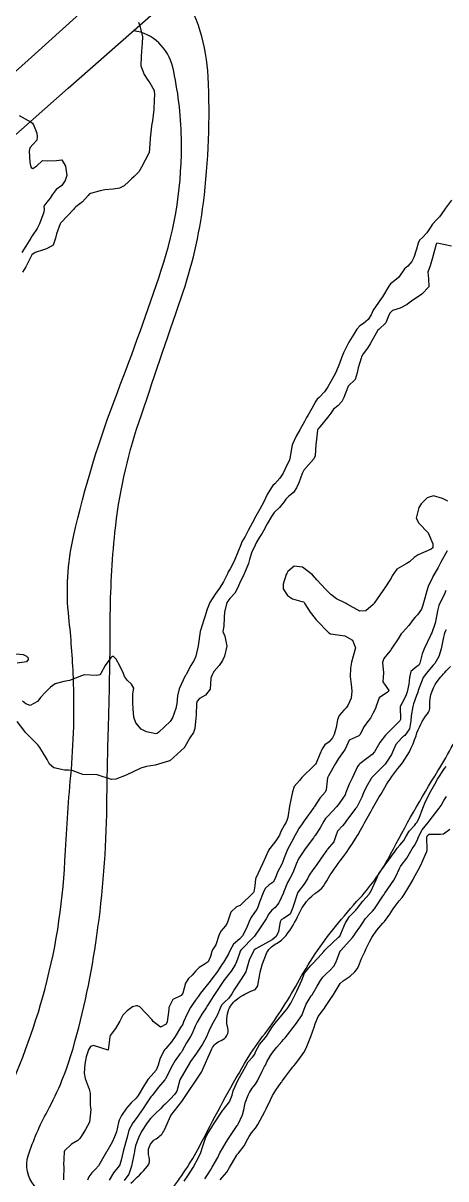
# Model space of a CAD drawing. Header units: metres. Extents: x 318500 to 325275, y 7408834 to 7428799.
# Drawn here: x 321901.2 to 321959.7, y 7417296.9 to 7417456.5 of the extents above; entities that cross this region are included whole.
import ezdxf

# ---------------------------------------------------------------- set-up
doc = ezdxf.new("R2010")
doc.units = ezdxf.units.M
doc.header["$MEASUREMENT"] = 0
for name, color, linetype in [('Curvas de Nivel 1m', 11, 'Continuous'), ('Curvas de Nivel 5m', 15, 'Continuous'), ('Hidrografia', 140, 'Continuous'), ('Vias Primárias', 230, 'Continuous'), ('Vias Secundárias', 230, 'Continuous')]:
    doc.layers.add(name, color=color, linetype=linetype)

msp = doc.modelspace()

# ---------------------------------------------------------------- linework, layer by layer
at = {"layer": 'Curvas de Nivel 1m', "flags": 128}
for points, elevation in [([(321917.13, 7417456.65), (321917.32, 7417456.14), (321917.71, 7417454.64), (321917.67, 7417453.75), (321917.55, 7417452.64), (321917.49, 7417451.92), (321917.48, 7417450.64), (321917.93, 7417449.43), (321918.45, 7417448.63), (321918.71, 7417448.28), (321919.3, 7417447.23), (321919.34, 7417446.62), (321919.31, 7417445.99), (321919.28, 7417444.62), (321919.07, 7417443.05), (321919, 7417442.62), (321918.96, 7417442.3), (321918.75, 7417440.63), (321918.74, 7417440.5), (321918.6, 7417438.63), (321918.58, 7417438.55), (321917.58, 7417436.64), (321917.19, 7417436), (321916.54, 7417435.36), (321916.16, 7417435.03), (321915.79, 7417434.66), (321915.15, 7417434.04), (321914.52, 7417433.75), (321913.62, 7417433.59), (321912.51, 7417433.48), (321911.86, 7417433.37), (321910.5, 7417432.99), (321910.34, 7417432.9), (321910.2, 7417432.73), (321909.41, 7417431.82), (321908.48, 7417431.13), (321908.29, 7417430.95), (321908.14, 7417430.76), (321906.45, 7417428.99), (321906.35, 7417428.89), (321906.29, 7417428.79), (321905.78, 7417427.44), (321905.66, 7417426.8), (321905.35, 7417425.85), (321904.4, 7417425.33), (321903.99, 7417425.22), (321902.83, 7417424.83), (321902.39, 7417424.52), (321901.55, 7417422.85), (321901.09, 7417422.12)], 727), ([(321900.64, 7417443.79), (321902.32, 7417442.84), (321902.48, 7417442.7), (321902.63, 7417442.49), (321903.1, 7417441.31), (321903.15, 7417440.83), (321903.08, 7417440.36), (321902.59, 7417439.8), (321902.13, 7417439.3), (321902.02, 7417438.85), (321902.13, 7417437.27), (321902.19, 7417436.85), (321902.29, 7417436.58), (321902.55, 7417436.46), (321903.1, 7417436.83), (321903.85, 7417437.53), (321904.56, 7417437.51), (321905.82, 7417437.53), (321906.56, 7417437.65), (321907.05, 7417436.78), (321907.25, 7417435.49), (321906.99, 7417434.78), (321906.82, 7417434.49), (321906.52, 7417434.11), (321905.75, 7417433.56), (321905.21, 7417432.8), (321904.93, 7417432.37), (321904.48, 7417431.79), (321904.05, 7417431.25), (321904.11, 7417430.82), (321904.06, 7417430.41), (321903.45, 7417428.82), (321903.11, 7417428.16), (321902.42, 7417427.16), (321902.32, 7417426.94), (321902.27, 7417426.84), (321901.55, 7417425.71), (321901.02, 7417424.86)], 728), ([(321960.42, 7417432.07), (321959.6, 7417430.97), (321959.01, 7417430.08), (321958.8, 7417429.77), (321958.47, 7417429.47), (321957.79, 7417428.77), (321957.38, 7417428.11), (321957.02, 7417427.54), (321956.43, 7417426.92), (321956.03, 7417426.53), (321955.82, 7417426.13), (321955.59, 7417425.31), (321955.21, 7417424.14), (321954.95, 7417423.58), (321954.38, 7417422.94), (321953.96, 7417422.57), (321953.66, 7417422.16), (321953.12, 7417421.4), (321952.35, 7417420.77), (321952.01, 7417420.51), (321951.75, 7417420.18), (321950.88, 7417418.74), (321950.52, 7417418.2), (321950.44, 7417418.08), (321950.32, 7417417.93), (321949.62, 7417416.89), (321949.31, 7417416.21), (321948.93, 7417415.57), (321948.27, 7417415.04), (321947.78, 7417414.72), (321947.36, 7417414.24), (321946.94, 7417413.56), (321946.24, 7417412.44), (321946.13, 7417412.25), (321945.48, 7417411), (321945.21, 7417410.27), (321944.95, 7417409.52), (321944.45, 7417408.28), (321944.17, 7417407.74), (321943.32, 7417406.29), (321942.86, 7417405.59), (321942.14, 7417404.82), (321941.86, 7417404.58), (321941.68, 7417404.31), (321941.13, 7417403.3), (321940.57, 7417402.33), (321940.4, 7417402.03), (321940.09, 7417401.48), (321939.47, 7417400.34), (321938.96, 7417399.45), (321938.44, 7417398.35), (321938.36, 7417398.04), (321938.08, 7417396.36), (321938.02, 7417396.18), (321937.43, 7417394.94), (321937.17, 7417394.37), (321936.71, 7417393.65), (321935.98, 7417392.88), (321935.72, 7417392.64), (321935.52, 7417392.39), (321934.95, 7417391.4), (321934.49, 7417390.4), (321933.93, 7417389.38), (321933.38, 7417388.42), (321932.87, 7417387.46), (321932.32, 7417386.43), (321932.18, 7417386.15), (321931.88, 7417385.62), (321931.45, 7417384.86), (321931.28, 7417384.45), (321930.87, 7417383.43), (321930.46, 7417382.45), (321930.28, 7417382.01), (321929.82, 7417381.15), (321929.57, 7417380.71), (321929.45, 7417380.47), (321928.91, 7417379.36), (321928.37, 7417378.48), (321927.77, 7417377.66), (321927.03, 7417376.5), (321926.66, 7417375.59), (321926.3, 7417374.51), (321926.16, 7417374.08), (321925.7, 7417372.62), (321925.68, 7417372.54), (321925.67, 7417372.52), (321925.66, 7417372.48), (321925.38, 7417370.52), (321925.09, 7417369.09), (321924.84, 7417368.53), (321924.38, 7417367.79), (321923.73, 7417366.54), (321923.69, 7417366.47), (321923.62, 7417366.36), (321922.79, 7417364.55), (321922.55, 7417363.59), (321922.43, 7417362.56), (321922.29, 7417361.83), (321921.86, 7417360.57), (321921.53, 7417360.06), (321919.97, 7417358.59), (321919.72, 7417358.39), (321919.52, 7417358.35), (321918.27, 7417358.61), (321917.52, 7417358.99), (321916.79, 7417359.89), (321916.52, 7417360.64), (321916.4, 7417361.79), (321916.34, 7417362.64), (321916.34, 7417363.88), (321916.51, 7417364.64), (321916.18, 7417365.21), (321915.61, 7417365.7), (321915.23, 7417366.27), (321915.06, 7417366.66), (321914.58, 7417367.73), (321914.06, 7417368.67), (321913.66, 7417369.07), (321913.38, 7417368.96), (321913.16, 7417368.68), (321912.52, 7417367.81), (321911.93, 7417366.7), (321911.81, 7417366.5), (321911.62, 7417366.43), (321911.32, 7417366.41), (321909.62, 7417366.48), (321909.26, 7417366.38), (321907.61, 7417365.71), (321906.82, 7417365.56), (321905.6, 7417365.27), (321904.98, 7417364.79), (321904.3, 7417364.09), (321903.58, 7417363.36), (321903.34, 7417363.05), (321903.16, 7417362.82), (321902.15, 7417362.24), (321901.56, 7417362.48), (321901.11, 7417362.84)], 726), ([(321959.95, 7417390.49), (321959.18, 7417390.85), (321957.96, 7417391.21), (321957.09, 7417390.96), (321956.26, 7417390.12), (321955.93, 7417389.62), (321955.55, 7417388.13), (321955.91, 7417387.46), (321957.22, 7417386.1), (321957.87, 7417384.59), (321957.88, 7417384.09), (321957.86, 7417384.04), (321957.61, 7417383.85), (321955.85, 7417383.08), (321955.27, 7417382.7), (321954.65, 7417382.13), (321954.15, 7417381.82), (321953.83, 7417381.67), (321952.9, 7417381.08), (321952.24, 7417380.16), (321952.1, 7417379.87), (321951.8, 7417379.46), (321951.29, 7417378.67), (321950.99, 7417378.18), (321949.76, 7417376.39), (321949.68, 7417376.29), (321949.61, 7417376.2), (321948.61, 7417375.35), (321947.75, 7417375.31), (321946.03, 7417376.25), (321945.87, 7417376.35), (321945.76, 7417376.39), (321944.52, 7417377.02), (321943.77, 7417377.6), (321943.04, 7417378.29), (321941.8, 7417379.63), (321941.19, 7417380.31), (321939.83, 7417381.36), (321938.68, 7417381.49), (321937.82, 7417380.77), (321937.66, 7417380.52), (321937.59, 7417380.36), (321937.14, 7417379.02), (321937.14, 7417378.37), (321937.77, 7417377.48), (321938.44, 7417377.02), (321939.76, 7417376.65), (321940.01, 7417376.57), (321940.14, 7417376.32), (321940.89, 7417375.17), (321941.56, 7417374.3), (321941.73, 7417374.1), (321943.48, 7417372.28), (321943.7, 7417372.17), (321945.38, 7417371.94), (321945.7, 7417371.88), (321946.76, 7417371.3), (321947.14, 7417370.23), (321946.84, 7417369.06), (321946.62, 7417368.24), (321946.48, 7417367.4), (321946.44, 7417366.24), (321946.58, 7417365.2), (321946.66, 7417364.23), (321946.55, 7417363.27), (321946.12, 7417362.24), (321945.87, 7417361.94), (321945.56, 7417361.63), (321944.92, 7417360.89), (321944.69, 7417360.26), (321944.48, 7417359.22), (321944.19, 7417358.27), (321943.99, 7417357.79), (321943.5, 7417357.23), (321942.94, 7417356.84), (321942.57, 7417356.29), (321942.22, 7417355.55), (321941.71, 7417354.3), (321941.62, 7417354.14), (321941.46, 7417353.96), (321939.75, 7417352.33), (321939.61, 7417352.15), (321939.43, 7417351.92), (321938.69, 7417351.07), (321938.45, 7417350.34), (321938.27, 7417349.48), (321938.05, 7417348.35), (321937.78, 7417346.77), (321937.64, 7417346.36), (321937.56, 7417346.16), (321937.35, 7417345.76), (321936.85, 7417344.85), (321936.63, 7417344.37), (321936.13, 7417343.56), (321935.3, 7417342.52), (321935.24, 7417342.44), (321935.2, 7417342.38), (321935.12, 7417342.21), (321934.29, 7417340.39), (321933.98, 7417339.69), (321933.38, 7417338.41), (321933.35, 7417338.3), (321933.23, 7417337.34), (321933.11, 7417336.53), (321933.03, 7417336.41), (321931.2, 7417334.65), (321931.07, 7417334.57), (321930.71, 7417334.44), (321929.91, 7417333.73), (321929.52, 7417332.46), (321929.41, 7417332.21), (321929.16, 7417331.84), (321928.54, 7417331.08), (321928.25, 7417330.47), (321927.84, 7417329.19), (321927.39, 7417328.49), (321927.31, 7417328.3), (321927.11, 7417327.59), (321926.76, 7417326.83), (321926.24, 7417326.5), (321925.53, 7417326.06), (321925.08, 7417325.63), (321924.58, 7417325.02), (321924.08, 7417324.53), (321923.66, 7417323.92), (321923.26, 7417322.54), (321923.2, 7417322.37), (321923.04, 7417322.21), (321921.91, 7417321.67), (321921.36, 7417320.56), (321921.32, 7417320.25), (321921.12, 7417318.57), (321920.98, 7417318.26), (321920.21, 7417317.82), (321919.18, 7417318.6), (321918.98, 7417318.9), (321917.31, 7417320.62), (321917.01, 7417320.77), (321916.85, 7417320.78), (321916.31, 7417320.63), (321915.58, 7417320.06), (321914.99, 7417319.48), (321914.69, 7417318.94), (321914.56, 7417318.65), (321913.97, 7417317.66), (321913.23, 7417316.67), (321913.16, 7417316.47), (321912.93, 7417314.67), (321910.94, 7417315.28), (321910.5, 7417315.14), (321910.22, 7417314.71), (321909.91, 7417313.72), (321909.72, 7417312.72), (321909.64, 7417311.47), (321909.76, 7417310.72), (321910.3, 7417309.26), (321910.45, 7417308.71), (321910.47, 7417307.07), (321910.52, 7417306.7), (321910.57, 7417306.46), (321910.36, 7417304.71), (321909.82, 7417303.67), (321909.22, 7417302.72), (321909.04, 7417302.45), (321908.76, 7417302.16), (321907.86, 7417301.64), (321906.92, 7417300.75), (321906.88, 7417300.61), (321906.79, 7417298.75), (321906.8, 7417298.67), (321906.76, 7417296.75)], 724), ([(321959.86, 7417383.65), (321958.98, 7417382.07), (321958.6, 7417381.31), (321957.87, 7417380.09), (321957.85, 7417380.05), (321957.81, 7417379.96), (321957.21, 7417378.68), (321957.03, 7417378.1), (321956.76, 7417377.09), (321956.47, 7417376.11), (321956.27, 7417375.59), (321955.74, 7417374.81), (321955.41, 7417374.45), (321955.14, 7417374.13), (321954.53, 7417373.31), (321953.7, 7417372.37), (321953.59, 7417372.26), (321953.49, 7417372.14), (321953.04, 7417371.49), (321952.19, 7417370.16), (321951.99, 7417369.85), (321951.67, 7417369.5), (321951.07, 7417368.77), (321950.91, 7417368.18), (321951.03, 7417366.78), (321950.99, 7417366.18), (321950.94, 7417365.51), (321951.6, 7417364.6), (321951.76, 7417364.33), (321951.68, 7417364.17), (321951.64, 7417364.13), (321951.6, 7417364.09), (321950.43, 7417363.34), (321950.03, 7417362.19), (321949.91, 7417361.85), (321949.55, 7417361.16), (321949.22, 7417360.53), (321948.98, 7417360.21), (321948.37, 7417359.37), (321947.74, 7417358.22), (321947.64, 7417358.09), (321947.52, 7417358.04), (321946.28, 7417357.47), (321945.71, 7417356.25), (321945.64, 7417356.09), (321945.48, 7417355.9), (321944.81, 7417354.92), (321944.41, 7417354.27), (321943.44, 7417352.53), (321943.35, 7417352.38), (321943.3, 7417352.28), (321943.11, 7417350.59), (321942.95, 7417350.28), (321942.22, 7417349.47), (321941.47, 7417348.3), (321941.43, 7417348.25), (321941.38, 7417348.18), (321940.06, 7417346.32), (321939.78, 7417345.9), (321939.34, 7417345.29), (321938.98, 7417344.69), (321938.81, 7417344.34), (321938.3, 7417343.36), (321937.75, 7417342.35), (321937.29, 7417341.22), (321937.08, 7417340.57), (321936.98, 7417340.36), (321936.38, 7417339.25), (321936.07, 7417338.37), (321935.78, 7417337.84), (321935.24, 7417337.47), (321934.65, 7417336.97), (321934.37, 7417336.39), (321933.9, 7417335.09), (321933.65, 7417334.4), (321933.51, 7417334.09), (321933.19, 7417333.68), (321932.66, 7417332.93), (321932.43, 7417332.42), (321932.07, 7417331.51), (321931.51, 7417330.43), (321931.14, 7417330.04), (321930.27, 7417329.3), (321929.81, 7417328.45), (321929.61, 7417327.96), (321929.1, 7417327.1), (321928.84, 7417326.72), (321928.69, 7417326.47), (321928.05, 7417325.51), (321927.3, 7417324.49), (321927.06, 7417324.18), (321925.72, 7417322.51), (321925.43, 7417322.12), (321925.03, 7417321.54), (321924.6, 7417320.94), (321924.34, 7417320.53), (321923.87, 7417319.66), (321923.39, 7417318.54), (321923.26, 7417318.26), (321922.97, 7417317.78), (321922.22, 7417316.55), (321921.72, 7417315.78), (321920.93, 7417314.87), (321920.78, 7417314.72), (321920.65, 7417314.57), (321920.08, 7417313.41), (321919.88, 7417312.58), (321919.59, 7417311.89), (321918.89, 7417311.12), (321918.43, 7417310.6), (321917.82, 7417309.65), (321917.23, 7417308.61), (321917.09, 7417308.37), (321916.84, 7417308.03), (321916.11, 7417307.35), (321915.5, 7417306.64), (321914.81, 7417305.62), (321914.48, 7417304.97), (321914.39, 7417304.65), (321914.08, 7417303.36), (321913.83, 7417302.66), (321913.48, 7417301.94), (321912.77, 7417300.67), (321912.76, 7417300.65), (321912.74, 7417300.61), (321911.59, 7417298.69), (321911.21, 7417298.2), (321910.71, 7417297.71), (321910.26, 7417297.15), (321910.09, 7417296.71)], 723), ([(321959.68, 7417378.17), (321959.63, 7417378.06), (321959.5, 7417377.78), (321958.68, 7417376.08), (321958.49, 7417375.34), (321958.29, 7417374.08), (321958.17, 7417373.64), (321957.7, 7417372.32), (321957.64, 7417372.16), (321957.6, 7417372.09), (321957.53, 7417371.93), (321956.67, 7417370.11), (321956.37, 7417369.41), (321956.07, 7417368.11), (321955.93, 7417367.83), (321955.64, 7417367.63), (321954.8, 7417366.97), (321954.62, 7417366.13), (321954.54, 7417365.2), (321954.32, 7417364.13), (321954.14, 7417363.59), (321953.58, 7417362.54), (321953.41, 7417362.3), (321953.35, 7417362.14), (321953.37, 7417360.32), (321953.3, 7417360.14), (321951.52, 7417358.39), (321951.31, 7417358.17), (321950.53, 7417357.16), (321949.99, 7417356.19), (321949.81, 7417355.87), (321949.48, 7417355.49), (321948.74, 7417354.94), (321947.75, 7417354.22), (321947.61, 7417354.07), (321947.46, 7417353.82), (321946.69, 7417352.23), (321946.27, 7417351.39), (321945.84, 7417350.24), (321945.71, 7417349.94), (321945.4, 7417349.44), (321944.91, 7417348.73), (321944.54, 7417348.26), (321943.37, 7417347.01), (321943.01, 7417346.64), (321942.77, 7417346.29), (321942.27, 7417345.37), (321941.56, 7417344.3), (321941.46, 7417344.17), (321941.33, 7417344), (321940.61, 7417343.01), (321940.11, 7417342.32), (321939.29, 7417341.07), (321938.95, 7417340.34), (321938.47, 7417339.14), (321938.06, 7417338.35), (321937.77, 7417337.82), (321937.22, 7417336.41), (321937.2, 7417336.38), (321937.19, 7417336.36), (321936.55, 7417335.02), (321936.03, 7417334.37), (321935.58, 7417333.99), (321935.19, 7417333.49), (321934.79, 7417332.77), (321934.54, 7417332.39), (321933.99, 7417331.56), (321933.21, 7417330.41), (321933.14, 7417330.33), (321931.31, 7417328.44), (321931.23, 7417328.33), (321931.11, 7417328), (321930.69, 7417326.85), (321930.51, 7417326.45), (321929.96, 7417325.56), (321929.08, 7417324.46), (321929.06, 7417324.43), (321927.77, 7417322.48), (321927.48, 7417322.04), (321927.02, 7417321.32), (321926.7, 7417320.81), (321926.49, 7417320.5), (321925.89, 7417319.61), (321925.24, 7417318.52), (321924.97, 7417317.95), (321924.55, 7417316.94), (321924.32, 7417316.53), (321923.8, 7417315.68), (321923.17, 7417314.54), (321923.08, 7417314.38), (321922.92, 7417314.17), (321922.23, 7417313.23), (321921.84, 7417312.56), (321920.88, 7417310.69), (321920.84, 7417310.61), (321920.8, 7417310.57), (321919.93, 7417309.52), (321919.19, 7417308.59), (321919.03, 7417308.4), (321918.84, 7417308.18), (321918.2, 7417307.23), (321917.79, 7417306.61), (321916.81, 7417305.21), (321916.38, 7417304.63), (321915.83, 7417303.59), (321915.56, 7417302.64), (321915.41, 7417301.99), (321915.03, 7417300.65), (321914.73, 7417299.43), (321914.57, 7417298.81), (321914.47, 7417298.65), (321913.68, 7417297.69), (321913.1, 7417296.67)], 722), ([(321959.71, 7417372.72), (321959.48, 7417372.28), (321959.41, 7417372.06), (321959.33, 7417371.7), (321959.03, 7417370.07), (321958.71, 7417369.03), (321958.13, 7417368.08), (321957.91, 7417367.82), (321957.64, 7417367.51), (321956.99, 7417366.74), (321956.53, 7417366.11), (321955.84, 7417364.35), (321955.79, 7417364.12), (321955.75, 7417363.97), (321955.59, 7417363.64), (321955.19, 7417362.5), (321955.08, 7417362.12), (321954.85, 7417360.83), (321954.82, 7417360.13), (321954.62, 7417359.04), (321953.97, 7417358.14), (321953.73, 7417357.93), (321953.51, 7417357.73), (321952.76, 7417356.89), (321952.4, 7417356.16), (321952.15, 7417355.49), (321951.46, 7417354.44), (321951.35, 7417354.28), (321951.26, 7417354.17), (321949.44, 7417352.32), (321949.38, 7417352.26), (321949.34, 7417352.2), (321948.63, 7417351), (321948.27, 7417350.21), (321948.03, 7417349.59), (321947.38, 7417348.32), (321947.35, 7417348.25), (321947.33, 7417348.22), (321947.17, 7417348.02), (321945.84, 7417346.24), (321945.64, 7417345.96), (321945.35, 7417345.66), (321944.68, 7417344.92), (321944.43, 7417344.26), (321944.17, 7417343.41), (321943.3, 7417342.42), (321943.23, 7417342.35), (321943.18, 7417342.28), (321942.4, 7417341.18), (321941.79, 7417340.29), (321941.58, 7417339.99), (321941.27, 7417339.58), (321940.76, 7417338.81), (321940.5, 7417338.31), (321940.03, 7417337.53), (321939.22, 7417336.5), (321939.15, 7417336.4), (321939.13, 7417336.33), (321939.08, 7417336.19), (321938.5, 7417334.34), (321938.11, 7417333.43), (321937.18, 7417332.82), (321936.88, 7417332.66), (321936.73, 7417332.36), (321936.49, 7417331.03), (321936.18, 7417330.37), (321935.64, 7417329.87), (321935.13, 7417329.63), (321933.36, 7417328.65), (321933.12, 7417328.46), (321933.08, 7417328.41), (321932.45, 7417327.07), (321932.26, 7417326.42), (321932.01, 7417325.49), (321931.35, 7417324.44), (321931.06, 7417324.06), (321930.42, 7417323.07), (321930.07, 7417322.45), (321929.65, 7417321.84), (321929.02, 7417321.28), (321928.62, 7417320.86), (321928.43, 7417320.47), (321928.04, 7417319.43), (321927.48, 7417318.48), (321926.97, 7417317.5), (321926.55, 7417316.5), (321925.98, 7417315.47), (321925.36, 7417314.51), (321925.19, 7417314.25), (321924.92, 7417313.89), (321924.36, 7417313.07), (321924.03, 7417312.52), (321922.88, 7417310.54), (321922.43, 7417308.97), (321922.18, 7417308.55), (321921.53, 7417307.87), (321920.83, 7417307.21), (321920.51, 7417306.89), (321920.22, 7417306.58), (321919.5, 7417305.9), (321918.81, 7417305.2), (321918.33, 7417304.6), (321917.58, 7417303.41), (321917.18, 7417302.61), (321917.06, 7417302.32), (321916.75, 7417301.43), (321916.6, 7417300.76), (321916.57, 7417300.62), (321916.53, 7417300.41), (321916.19, 7417298.63), (321915.82, 7417297.52), (321915.15, 7417296.64)], 721), ([(321899.66, 7417369.43), (321901.19, 7417369.31), (321901.65, 7417369.1), (321901.86, 7417368.84), (321901.87, 7417368.61), (321901.64, 7417368.29), (321900.36, 7417368.13)], 727), ([(321923.48, 7417296.53), (321923.95, 7417297.27), (321924.72, 7417298.46), (321924.74, 7417298.49), (321924.75, 7417298.51), (321925.44, 7417299.8), (321925.75, 7417300.5), (321926, 7417301.24), (321926.41, 7417302.49), (321926.52, 7417302.74), (321926.78, 7417303.21), (321927.27, 7417304.01), (321927.58, 7417304.48), (321928.82, 7417306.34), (321928.92, 7417306.46), (321929.75, 7417307.53), (321930.08, 7417308.44), (321930.25, 7417309.05), (321930.88, 7417310.44), (321931.97, 7417312.42), (321932.31, 7417313.02), (321932.92, 7417313.68), (321933.23, 7417314.1), (321933.35, 7417314.4), (321933.89, 7417315.45), (321934.69, 7417316.38), (321934.96, 7417316.74), (321935.58, 7417317.77), (321936.03, 7417318.37), (321936.46, 7417318.89), (321937, 7417319.51), (321937.38, 7417319.97), (321937.69, 7417320.35), (321938.22, 7417321.15), (321938.8, 7417322.33), (321939.04, 7417322.78), (321939.73, 7417324.32), (321940.11, 7417325.28), (321940.92, 7417326.3), (321941.02, 7417326.37), (321941.09, 7417326.44), (321942.01, 7417327.39), (321942.8, 7417328.28), (321942.94, 7417328.46), (321943.12, 7417328.65), (321944.83, 7417330.25), (321944.98, 7417330.41), (321945.15, 7417330.72), (321945.59, 7417331.81), (321945.78, 7417332.24), (321946.31, 7417333.1), (321947.2, 7417334), (321947.3, 7417334.12), (321947.38, 7417334.22), (321948.18, 7417335.24), (321949.03, 7417336.2), (321949.12, 7417336.3), (321949.22, 7417336.46), (321950.03, 7417338.19), (321950.38, 7417339.07), (321951.21, 7417340.17), (321951.28, 7417340.25), (321952.65, 7417342.15), (321952.91, 7417342.54), (321953.31, 7417342.96), (321953.84, 7417343.62), (321954.12, 7417344.13), (321954.58, 7417344.89), (321955.35, 7417345.74), (321955.52, 7417345.95), (321955.63, 7417346.12), (321955.97, 7417346.71), (321956.47, 7417348.1), (321956.74, 7417348.75), (321957.41, 7417350.09), (321958.12, 7417351.39), (321958.49, 7417352.07), (321959.45, 7417353.54), (321959.68, 7417353.83)], 721), ([(321926.34, 7417296.85), (321926.7, 7417297.42), (321927.12, 7417298.08), (321927.35, 7417298.48), (321928.1, 7417299.84), (321928.4, 7417300.47), (321928.51, 7417300.69), (321928.75, 7417301.08), (321929.29, 7417301.93), (321929.61, 7417302.45), (321930.07, 7417303.15), (321930.8, 7417304.22), (321930.88, 7417304.35), (321930.92, 7417304.43), (321931.53, 7417305.7), (321931.7, 7417306.42), (321931.91, 7417307.35), (321932.3, 7417308.42), (321932.48, 7417308.79), (321932.86, 7417309.4), (321933.32, 7417309.96), (321933.6, 7417310.4), (321934.25, 7417311.74), (321934.59, 7417312.38), (321934.7, 7417312.59), (321934.91, 7417313.03), (321935.39, 7417313.91), (321935.72, 7417314.37), (321936.27, 7417315.04), (321936.95, 7417315.83), (321937.21, 7417316.1), (321937.45, 7417316.35), (321938.84, 7417318.2), (321938.95, 7417318.33), (321938.96, 7417318.35), (321938.98, 7417318.37), (321939.79, 7417319.53), (321940.08, 7417320.31), (321940.33, 7417321), (321941.04, 7417322.15), (321941.1, 7417322.23), (321941.15, 7417322.3), (321941.87, 7417323.47), (321942.34, 7417324.29), (321942.64, 7417324.71), (321943.07, 7417325.14), (321943.66, 7417325.7), (321944.15, 7417326.26), (321944.49, 7417326.87), (321945, 7417328.25), (321945.12, 7417328.43), (321946.74, 7417330.23), (321946.91, 7417330.46), (321947.15, 7417330.81), (321947.76, 7417331.62), (321948.11, 7417332.21), (321948.54, 7417332.85), (321949.19, 7417333.55), (321949.52, 7417333.87), (321949.78, 7417334.19), (321950.95, 7417335.91), (321951.13, 7417336.17), (321951.22, 7417336.32), (321952.45, 7417338.15), (321952.75, 7417338.65), (321953.27, 7417339.74), (321953.4, 7417340.02), (321953.49, 7417340.14), (321954.26, 7417341.16), (321954.81, 7417342.12), (321954.98, 7417342.44), (321955.31, 7417342.94), (321955.73, 7417343.71), (321955.86, 7417344.11), (321956.36, 7417345.08), (321957.2, 7417346.09), (321957.36, 7417346.28), (321958.73, 7417348.07), (321958.99, 7417348.47), (321959.4, 7417349.14), (321959.75, 7417349.71)], 722), ([(321928.43, 7417296.73), (321928.7, 7417297.04), (321929.38, 7417297.78), (321929.75, 7417298.44), (321930.74, 7417300.16), (321930.86, 7417300.31), (321930.98, 7417300.43), (321931.77, 7417301.41), (321932.29, 7417302.41), (321932.45, 7417302.74), (321932.78, 7417303.21), (321933.33, 7417303.87), (321933.63, 7417304.4), (321934.6, 7417306.16), (321934.72, 7417306.38), (321934.76, 7417306.44), (321934.82, 7417306.54), (321935.42, 7417307.8), (321935.68, 7417308.37), (321936.12, 7417309.11), (321936.88, 7417310.17), (321936.96, 7417310.28), (321937.02, 7417310.36), (321937.4, 7417310.86), (321938.51, 7417312.34), (321938.69, 7417312.54), (321938.91, 7417312.79), (321939.57, 7417313.67), (321940.01, 7417314.31), (321940.33, 7417314.91), (321940.87, 7417316.3), (321940.96, 7417316.54), (321941.46, 7417317.81), (321941.59, 7417318.29), (321942, 7417319.28), (321942.73, 7417320.28), (321942.85, 7417320.44), (321943.02, 7417320.67), (321943.67, 7417321.63), (321944.06, 7417322.26), (321945.06, 7417323.87), (321945.46, 7417324.24), (321946.42, 7417324.88), (321947.08, 7417325.47), (321947.41, 7417325.89), (321947.56, 7417326.22), (321948.01, 7417327.31), (321948.43, 7417328.21), (321948.65, 7417328.68), (321949.14, 7417329.71), (321949.4, 7417330.2), (321950.12, 7417331.22), (321950.93, 7417332.17), (321951.05, 7417332.29), (321951.17, 7417332.43), (321951.93, 7417333.42), (321952.38, 7417334.15), (321953.21, 7417335.29), (321953.61, 7417335.75), (321953.88, 7417336.13), (321954.4, 7417336.97), (321955.09, 7417338.12), (321955.15, 7417338.23), (321955.25, 7417338.44), (321955.85, 7417339.53), (321956.14, 7417340.11), (321956.8, 7417341.6), (321957.05, 7417342.09), (321957.09, 7417342.31), (321957.03, 7417344.09), (321957.1, 7417344.32), (321957.34, 7417344.47), (321958.93, 7417344.47), (321959.34, 7417344.55), (321960.21, 7417345.19)], 723)]:
    msp.add_lwpolyline(points, dxfattribs=dict(at, elevation=elevation))
at = {"layer": 'Curvas de Nivel 5m', "elevation": 725, "flags": 128}
msp.add_lwpolyline([(321960.42, 7417425.72), (321958.69, 7417426.09), (321958.42, 7417426.14), (321958.39, 7417426.12), (321958.37, 7417426.09), (321958.32, 7417425.99), (321957.8, 7417424.1), (321957.5, 7417422.98), (321957.16, 7417422.11), (321957.26, 7417421.21), (321957.31, 7417420.11), (321956.33, 7417419.1), (321954.91, 7417418.14), (321954.57, 7417417.89), (321954.31, 7417417.68), (321953.33, 7417417.14), (321952.3, 7417416.83), (321951.94, 7417416.53), (321951.77, 7417416.18), (321951.34, 7417415.12), (321950.37, 7417414.2), (321950.26, 7417414.1), (321949.19, 7417412.22), (321948.82, 7417411.63), (321948.22, 7417410.85), (321948, 7417410.45), (321947.93, 7417410.23), (321947.53, 7417408.9), (321947.38, 7417408.24), (321947.1, 7417407.31), (321946.16, 7417406.36), (321946.09, 7417406.25), (321945.57, 7417404.83), (321945.25, 7417404.26), (321944.73, 7417403.66), (321944.11, 7417403.18), (321943.73, 7417402.66), (321943.49, 7417402.29), (321942.08, 7417400.59), (321941.96, 7417400.43), (321941.92, 7417400.31), (321941.72, 7417398.64), (321941.68, 7417398.31), (321941.58, 7417396.77), (321941.39, 7417396.32), (321940, 7417394.77), (321939.77, 7417394.33), (321939.31, 7417393.01), (321939.02, 7417392.34), (321938.6, 7417391.71), (321937.95, 7417391.19), (321937.53, 7417390.78), (321937.24, 7417390.37), (321936.67, 7417389.63), (321935.93, 7417388.92), (321935.52, 7417388.39), (321934.94, 7417387.35), (321934.42, 7417386.4), (321934.23, 7417386.06), (321933.88, 7417385.53), (321933.46, 7417384.82), (321933.27, 7417384.42), (321932.78, 7417383.36), (321932.49, 7417382.43), (321932.36, 7417381.9), (321931.81, 7417380.56), (321931.78, 7417380.47), (321931.77, 7417380.44), (321931.13, 7417379.11), (321930.84, 7417378.45), (321930.47, 7417377.76), (321929.77, 7417377.04), (321929.38, 7417376.47), (321929.05, 7417375.16), (321929.01, 7417374.47), (321928.97, 7417373.21), (321928.82, 7417372.47), (321929.09, 7417371.86), (321929.36, 7417370.46), (321929.03, 7417369.09), (321928.76, 7417368.47), (321928.31, 7417367.81), (321927.63, 7417367), (321927.43, 7417366.69), (321927.33, 7417366.49), (321927.15, 7417366.03), (321927.04, 7417364.5), (321926.43, 7417363.67), (321925.58, 7417363.23), (321925.25, 7417362.85), (321925.18, 7417362.52), (321925.11, 7417360.96), (321925.09, 7417360.52), (321924.95, 7417359.1), (321924.73, 7417358.53), (321924.24, 7417357.8), (321923.55, 7417356.54), (321923.52, 7417356.51), (321923.49, 7417356.47), (321922.48, 7417355.55), (321921.46, 7417354.63), (321921.42, 7417354.61), (321921.3, 7417354.57), (321919.45, 7417354.04), (321918.25, 7417353.82), (321917.45, 7417353.59), (321915.44, 7417352.65), (321914.01, 7417352.09), (321913.43, 7417352.06), (321911.44, 7417352.7), (321909.44, 7417352.73), (321907.99, 7417353.29), (321907.45, 7417353.33), (321906.9, 7417353.31), (321905.45, 7417353.67), (321904.84, 7417354.17), (321904.49, 7417354.79), (321903.49, 7417356.48), (321903.21, 7417356.81), (321901.52, 7417358.54), (321901.26, 7417358.84), (321900.34, 7417360.04)], dxfattribs=at)
at = {"layer": 'Hidrografia'}
for points in [[(321916.08, 7417296.26, 0.034721), (321918.38, 7417298.61, 0.2638), (321918.62, 7417299.88, -0.361194), (321919.6, 7417302.42, 0.159573), (321920.73, 7417303.65), (321921.61, 7417305.6), (321923.13, 7417307.56), (321925.88, 7417311.59), (321927.3, 7417314.82, -0.208736), (321928.57, 7417315.99, 0.394478), (321929.5, 7417317.75, -0.162964), (321929.65, 7417320.3, -0.148359), (321930.83, 7417321.76, -0.059921), (321932.98, 7417322.89, 0.281957), (321933.72, 7417323.85, -0.074816), (321934.8, 7417327.91, -0.172467), (321936.13, 7417329.33, 0.106297), (321937.55, 7417330.5, 0.063762), (321939.31, 7417333.44, -0.144933), (321941.95, 7417336.57, 0.119465), (321942.94, 7417337.62, -0.035662), (321945.05, 7417340.8, 0.039703), (321948.23, 7417345.7, -0.010036), (321951.22, 7417350.95, -0.036809), (321953.28, 7417353.89, 0.096898), (321955.53, 7417358.09, -0.091552), (321957.11, 7417361.11, 0.179527), (321957.45, 7417362.19, -0.192558), (321958.77, 7417366, -0.012925), (321960.29, 7417367.66, 0.140106)], [(321916.89, 7417286.83, 0.033097), (321919.47, 7417291.55, -0.053465), (321922.03, 7417295.81, 0.044348), (321926, 7417302.15, -0.014547), (321931.81, 7417312.8, -0.031401), (321934.31, 7417316.52, 0.037659), (321939.13, 7417323.9, -0.043646), (321944.39, 7417331.74, -0.01617), (321947.75, 7417335.64, 0.065873), (321952.02, 7417341.73, -0.018812), (321958.56, 7417353.22, 0.030991), (321962.53, 7417360.61, -0.034425)]]:
    msp.add_lwpolyline(points, format="xyb", dxfattribs=at)
at = {"layer": 'Vias Primárias'}
for points in [[(321807.09, 7417380.27), (321809.56, 7417381.15), (321816.37, 7417384.29), (321816.37, 7417384.29, 0.025826), (321822.64, 7417387.31, -0.003782), (321826.92, 7417389.68, 0.026677), (321831.94, 7417392.71, 0.021068), (321837.58, 7417396.42, -0.044702), (321840.39, 7417398.32), (321844.83, 7417401.7), (321849.35, 7417405.28), (321856.65, 7417411.71), (321865.48, 7417419.17), (321876.5, 7417429.19), (321883.54, 7417435.32), (321889.55, 7417440.45), (321901.86, 7417451.41), (321914.72, 7417463), (321924.64, 7417471.34), (321938.53, 7417483.74), (321951.5, 7417495), (321964.47, 7417506.03)], [(321804.66, 7417372.19), (321812.36, 7417375.26), (321821.33, 7417379.21, 0.026935), (321823.93, 7417380.53, -0.009209), (321826.79, 7417382.11, 0.005146), (321830.83, 7417384.3, 0.022485), (321837.59, 7417388.46, -0.008201), (321842.3, 7417391.54, 0.038398), (321844.8, 7417393.4), (321849.85, 7417397.24), (321853.7, 7417400.35), (321861.09, 7417406.56), (321871.2, 7417415.49), (321881.04, 7417424.12), (321888.67, 7417431.11), (321897.7, 7417438.97), (321907.41, 7417447.54), (321919.21, 7417457.89), (321930.21, 7417467.52), (321942.99, 7417478.61), (321955.96, 7417489.86), (321969.69, 7417501.82)]]:
    msp.add_lwpolyline(points, format="xyb", dxfattribs=at)
at = {"layer": 'Vias Secundárias'}
for points in [[(321951.37, 7417264.35), (321924.03, 7417281.37), (321904.07, 7417294.74, -0.071013), (321902.7, 7417295.96, -0.257145), (321901.9, 7417300.06, -0.047956), (321904.55, 7417306.24, 0.056064), (321908.09, 7417314.87, 0.034377), (321911.39, 7417330.48, 0.031668), (321912.76, 7417348.34, -0.004273), (321913, 7417359.7, 0.006625), (321913.24, 7417374.09, -0.024836), (321913.89, 7417386.18, -0.055495), (321917.19, 7417401.35, -0.001871), (321923.06, 7417418.59, 0.051692), (321926.12, 7417431.71, 0.044195), (321926.77, 7417449.13, 0.123095), (321923.07, 7417461.27, 13.665851)], [(321879.82, 7417277.43), (321892.56, 7417296.9, 0.028948), (321897.58, 7417305.65, 0.047487), (321903.91, 7417322.03, 0.05638), (321906.96, 7417340.81, -0.010725), (321907.78, 7417352.54, 0.032693), (321908.13, 7417366.12, 0.017596), (321907.51, 7417374.41, -0.083395), (321908.15, 7417385.6, -0.036614), (321914.22, 7417405.52, 0.011899), (321920.3, 7417422.39, 0.085652), (321923.08, 7417440.67, 0.050878), (321921.88, 7417450.44, 0.307419), (321916.47, 7417455.49, -2.99558)]]:
    msp.add_lwpolyline(points, format="xyb", dxfattribs=at)

doc.saveas('drawing.dxf')
